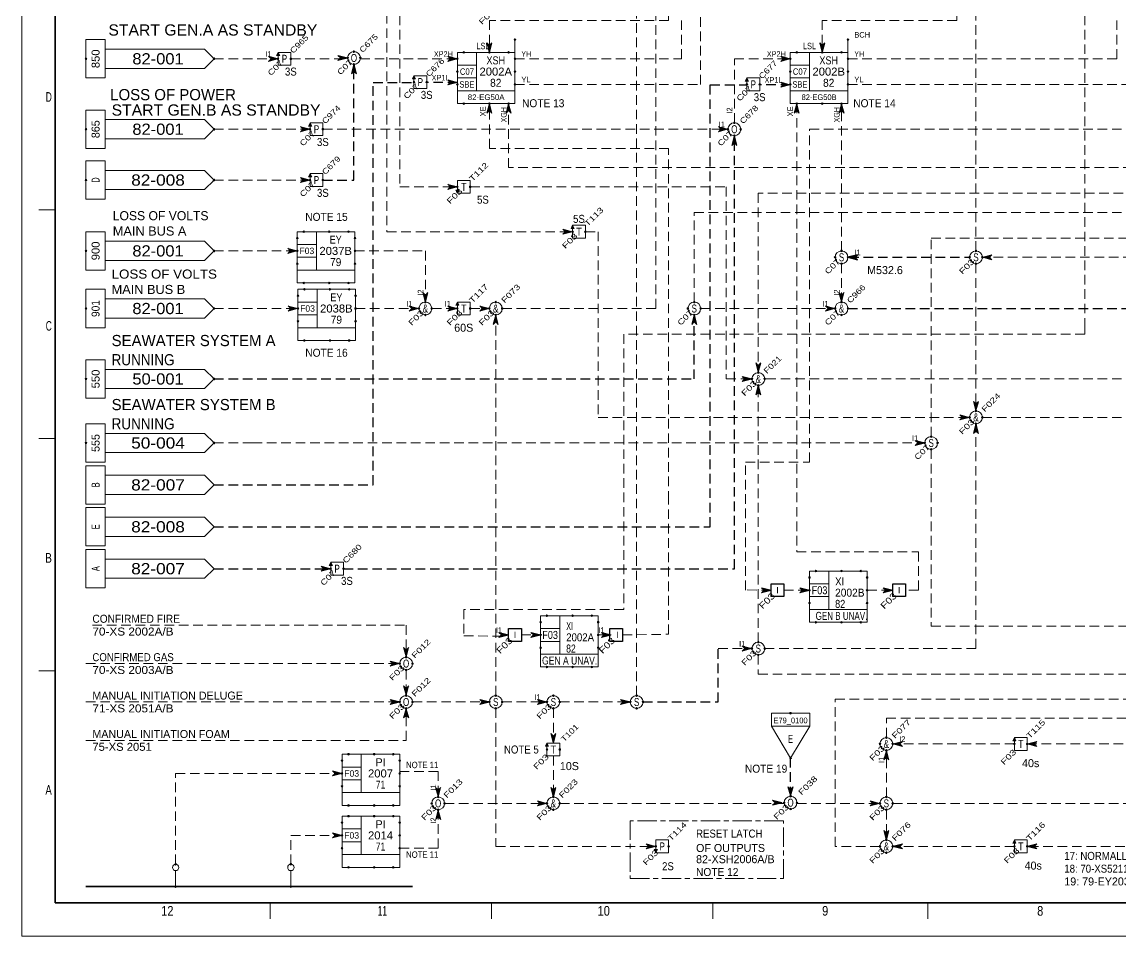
# Model space of a CAD drawing. Header units: millimetres. Extents: x 0 to 841, y 0 to 594.
# Drawn here: x 0 to 343, y 0 to 285.5 of the extents above; entities that cross this region are included whole.
import ezdxf
from ezdxf.enums import TextEntityAlignment as Align

# ---------------------------------------------------------------- set-up
doc = ezdxf.new("R2010")
doc.units = ezdxf.units.MM
doc.header["$PDMODE"] = 32
doc.header["$PDSIZE"] = 0.5
doc.linetypes.add('LONG_DASH_SHORT_DASH', pattern=[9.9, 6, -1.2, 1.5, -1.2])
doc.linetypes.add('MEDIUM_DASHED', pattern=[4.5, 3, -1.5])
for name, color, linetype, lineweight in [('1', 7, 'Continuous', 13), ('12', 7, 'Continuous', 25), ('14', 7, 'MEDIUM_DASHED', 25), ('34', 7, 'Continuous', 25), ('46', 7, 'MEDIUM_DASHED', 13), ('47', 7, 'Continuous', 13), ('48', 7, 'Continuous', 13), ('49', 7, 'Continuous', 13), ('50', 7, 'Continuous', 13), ('53', 7, 'Continuous', 13), ('9', 7, 'Continuous', 13)]:
    doc.layers.add(name, color=color, linetype=linetype, lineweight=lineweight)
doc.layers.add('35', color=7, linetype='Continuous')
doc.layers.add('45', color=7, linetype='Continuous')

msp = doc.modelspace()

# ---------------------------------------------------------------- linework, layer by layer
at = {"layer": '1'}
for p, q in [((10.333, 226.838), (5.321, 226.838)), ((10.333, 155.357), (5.321, 155.357)), ((10.333, 82.869), (5.321, 82.869)), ((77.491, 10.382), (77.491, 5.348)), ((146.654, 10.382), (146.654, 5.348)), ((215.817, 10.382), (215.817, 5.348)), ((282.976, 10.382), (282.976, 5.348))]:
    msp.add_line(p, q, dxfattribs=at)
at = {"layer": '1', "lineweight": 25}
msp.add_line((10.333, 10.382), (10.333, 156.364), dxfattribs=at)
at = {"layer": '1', "lineweight": 35}
msp.add_line((648.95, 10.382), (10.333, 10.382), dxfattribs=at)
msp.add_lwpolyline([(829.263, 112.014), (829.263, 582.228), (10.333, 582.228), (10.333, 10.382)], dxfattribs=at)
at = {"layer": '1', "lineweight": 25}
for points in [[(234, 110), (238, 110), (238, 106), (234, 106)], [(272, 110), (276, 110), (276, 106), (272, 106)], [(152.002, 96.047), (156.002, 96.047), (156.002, 92.047), (152.002, 92.047)], [(183.6, 96.047), (187.6, 96.047), (187.6, 92.047), (183.6, 92.047)]]:
    msp.add_lwpolyline(points, close=True, dxfattribs=at)
at = {"layer": '12', "linetype": 'MEDIUM_DASHED', "lineweight": 13}
for p, q in [((234, 108), (226.002, 108.139)), ((238, 108), (246, 108)), ((264, 108), (272, 108)), ((156, 94.047), (162, 94.047)), ((180, 94.047), (184, 94.047)), ((166, 71.102), (166, 62.459))]:
    msp.add_line(p, q, dxfattribs=at)
at = {"layer": '12', "lineweight": 35}
msp.add_line((20, 15.433), (122, 15.433), dxfattribs=at)
at = {"layer": '12', "lineweight": 13}
msp.add_lwpolyline([(0, 594), (841, 594), (841, 0), (0, 0)], close=True, dxfattribs=at)
at = {"layer": '12', "linetype": 'MEDIUM_DASHED', "lineweight": 13}
for points in [[(462, 500), (462, 364), (332, 364), (332, 192), (332, 190), (332, 188), (188, 188), (188, 101.984), (138, 101.984), (138, 93.795), (150.5, 93.647)], [(226, 108), (226, 148), (246, 148), (246, 252), (368, 252), (368, 336), (584, 336), (584, 500)], [(270, 410), (270, 336), (270, 310), (202, 310), (202, 286), (146, 286), (146, 276)], [(292, 410), (292, 286), (250, 286), (250, 276)], [(187.6, 94.047), (201.969, 94.268), (202, 136), (202, 136), (202, 246), (146, 246), (146, 260)], [(242, 260), (242, 120), (280, 120), (280, 108), (276, 108)], [(420, 256), (420, 174), (232, 174)]]:
    msp.add_lwpolyline(points, dxfattribs=at)
at = {"layer": '14'}
for p, q in [((136, 266.614), (126.441, 266.614)), ((240, 265.906), (230.441, 265.906)), ((222.52, 114.74), (222.52, 250)), ((258.4, 212), (296, 212)), ((258, 196), (404, 196)), ((60, 140.913), (109.685, 140.913)), ((60, 114.74), (96.457, 114.74)), ((100.457, 114.74), (222.52, 114.74)), ((240.079, 43.654), (240.079, 55.591))]:
    msp.add_line(p, q, dxfattribs=at)
for points in [[(94, 236.126), (103.701, 236.126), (103.701, 272.252)], [(60, 127.827), (215.008, 127.827), (215.008, 265.906), (226.441, 265.906)], [(109.685, 140.913), (109.685, 266.614), (122.441, 266.614)], [(60, 174), (80, 174), (80, 174), (170, 174), (170, 174), (210, 174), (210, 194)], [(194, 73.102), (217.48, 73.102), (217.48, 89.795)]]:
    msp.add_lwpolyline(points, dxfattribs=at)
at = {"layer": '34'}
for points in [[(250, 276), (250.8, 279), (250, 278.2), (249.2, 279)], [(250, 276.4), (250.6, 278.6), (250, 278), (249.4, 278.6)], [(250, 276.8), (250.4, 278.2), (250, 277.8), (249.6, 278.2)], [(250, 277.2), (250.2, 277.8), (250, 277.6), (249.8, 277.8)], [(258, 212), (261, 211.2), (260.2, 212), (261, 212.8)], [(258.4, 212), (260.6, 211.4), (260, 212), (260.6, 212.6)], [(258.8, 212), (260.2, 211.6), (259.8, 212), (260.2, 212.4)], [(259.2, 212), (259.8, 211.8), (259.6, 212), (259.8, 212.2)]]:
    msp.add_lwpolyline(points, close=True, dxfattribs=at)
at = {"layer": '46'}
for p, q in [((84, 274), (101.717, 274)), ((105.685, 274), (136, 274)), ((94, 252), (220.522, 252)), ((60, 236.126), (90, 236.126)), ((20, 85.102), (118, 85.102)), ((168, 41.433), (238.091, 41.433)), ((242.067, 41.433), (268, 41.433))]:
    msp.add_line(p, q, dxfattribs=at)
for points in [[(192, 75.102), (192, 322), (278, 322), (278, 402), (344, 402), (344, 535.984), (370, 535.984)], [(298, 214), (298, 410), (338, 410), (338, 522), (312, 522), (312, 502), (312.8, 505), (312, 504.2), (311.2, 505), (312, 502)], [(154, 274), (206, 274), (206, 296), (310, 296), (310, 376), (438, 376), (438, 500)], [(154, 266), (212, 266), (212, 290), (320, 290), (320, 370), (450, 370), (450, 500)], [(258, 274), (342, 274), (342, 358), (544, 358), (544, 500), (543.2, 497), (544, 497.8), (544.8, 497), (544, 500)], [(258, 266), (356, 266), (356, 352), (528, 352), (528, 500), (527.2, 497), (528, 497.8), (528.8, 497), (528, 500)], [(502, 412), (568, 412), (568, 378), (614, 378), (614, 128), (506, 128), (506, 60), (314, 60), (317, 59.2), (316.2, 60), (317, 60.8), (314, 60)], [(606, 410), (624, 410), (624, 206), (630, 206), (648, 206), (648, 160), (640, 160), (640, 112.99), (520, 112.99), (520, 28), (314, 28), (317, 27.2), (316.2, 28), (317, 28.8), (314, 28)], [(150, 196), (198, 196), (198, 316), (286, 316), (286, 394), (534, 394)], [(670, 380), (660, 380), (660, 232), (500, 232), (500, 212), (300, 212), (303, 211.2), (302.2, 212), (303, 212.8), (300, 212)], [(284, 156), (284, 218), (690, 218), (690, 326)], [(392, 320), (380, 320), (380, 232), (230, 232), (230, 176), (230.8, 179), (230, 178.2), (229.2, 179), (230, 176)], [(82, 318), (82, 310), (118, 310), (118, 234), (136, 234), (133, 234.8), (133.8, 234), (133, 233.2), (136, 234)], [(210, 198), (210, 226), (672, 226), (672, 312)], [(268, 28), (254, 28), (254, 74), (460, 74), (460, 238), (500, 238), (500, 308), (499.2, 305), (500, 305.8), (500.8, 305), (500, 308)], [(74, 294), (74, 288), (114, 288), (114, 220), (172, 220)], [(60, 274), (80, 274), (77, 274.8), (77.8, 274), (77, 273.2), (80, 274)], [(222.52, 254), (222.52, 274), (240, 274)], [(392, 240), (152, 240), (152, 260), (151.2, 257), (152, 257.8), (152.8, 257), (152, 260)], [(256, 214), (256, 260), (255.2, 257), (256, 257.8), (256.8, 257), (256, 260)], [(60, 252), (90, 252), (87, 252.8), (87.8, 252), (87, 251.2), (90, 252)], [(140, 234), (220, 234), (220, 174), (228, 174), (225, 174.8), (225.8, 174), (225, 173.2), (228, 174)], [(176, 220), (180, 220), (180, 162), (296, 162)], [(60, 214), (86, 214), (83, 214.8), (83.8, 214), (83, 213.2), (86, 214)], [(104, 214), (126, 214), (126, 198), (126.8, 201), (126, 200.2), (125.2, 201), (126, 198)], [(256, 210), (256, 198), (256.8, 201), (256, 200.2), (255.2, 201), (256, 198)], [(298, 210), (298, 164), (298.8, 167), (298, 166.2), (297.2, 167), (298, 164)], [(300, 162), (426, 162), (426, 200), (552, 200)], [(60, 196), (86.205, 196), (83.205, 196.8), (84.005, 196), (83.205, 195.2), (86.205, 196)], [(104.205, 196), (124, 196), (121, 196.8), (121.8, 196), (121, 195.2), (124, 196)], [(128, 196), (136, 196), (133, 196.8), (133.8, 196), (133, 195.2), (136, 196)], [(140, 196), (146, 196), (143, 196.8), (143.8, 196), (143, 195.2), (146, 196)], [(212, 196), (254, 196), (251, 196.8), (251.8, 196), (251, 195.2), (254, 196)], [(148, 75.102), (148, 194), (147.2, 191), (148, 191.8), (148.8, 191), (148, 194)], [(230, 91.795), (230, 172), (229.2, 169), (230, 169.8), (230.8, 169), (230, 172)], [(270, 62), (270, 68), (514, 68), (514, 120), (632, 120), (632, 162), (606, 162), (609, 161.2), (608.2, 162), (609, 162.8), (606, 162)], [(232, 89.795), (298, 89.795), (298, 160), (297.2, 157), (298, 157.8), (298.8, 157), (298, 160)], [(60, 154), (72, 154), (72, 154), (176, 154), (176, 154), (278, 154)], [(284, 152), (284, 96.803), (392, 96.803)], [(22, 97.102), (120, 97.102), (120, 87.102)], [(217.48, 89.795), (228, 89.795), (225, 90.595), (225.8, 89.795), (225, 88.995), (228, 89.795)], [(230, 87.795), (230, 81.795), (404, 81.795), (401, 82.595), (401.8, 81.795), (401, 80.995), (404, 81.795)], [(120, 83.102), (120, 75.102), (120.8, 78.102), (120, 77.302), (119.2, 78.102), (120, 75.102)], [(20, 73.102), (118, 73.102), (115, 73.902), (115.8, 73.102), (115, 72.302), (118, 73.102)], [(122, 73.102), (146, 73.102), (143, 73.902), (143.8, 73.102), (143, 72.302), (146, 73.102)], [(150, 73.102), (164, 73.102), (161, 73.902), (161.8, 73.102), (161, 72.302), (164, 73.102)], [(168, 73.102), (190, 73.102), (187, 73.902), (187.8, 73.102), (187, 72.302), (190, 73.102)], [(20, 61.102), (120, 61.102), (120, 71.102), (119.2, 68.102), (120, 68.902), (120.8, 68.102), (120, 71.102)], [(148, 71.102), (148, 28), (198, 28), (195, 28.8), (195.8, 28), (195, 27.2), (198, 28)], [(310, 60), (272, 60), (275, 59.2), (274.2, 60), (275, 60.8), (272, 60)], [(166, 56.259), (166, 43.433), (166.8, 46.433), (166, 45.633), (165.2, 46.433), (166, 43.433)], [(270, 43.433), (270, 58), (269.2, 55), (270, 55.8), (270.8, 55), (270, 58)], [(48, 22.433), (48, 50.787), (100, 50.787), (97, 51.587), (97.8, 50.787), (97, 49.987), (100, 50.787)], [(118, 51.433), (130, 51.433), (130, 43.433), (130.8, 46.433), (130, 45.633), (129.2, 46.433), (130, 43.433)], [(132, 41.433), (164, 41.433), (161, 42.233), (161.8, 41.433), (161, 40.633), (164, 41.433)], [(272, 41.433), (444, 41.433), (441, 42.233), (441.8, 41.433), (441, 40.633), (444, 41.433)], [(118, 27.433), (130, 27.433), (130, 39.433), (129.2, 36.433), (130, 37.233), (130.8, 36.433), (130, 39.433)], [(270, 39.433), (270, 30), (270.8, 33), (270, 32.2), (269.2, 33), (270, 30)], [(84, 22.433), (84, 31.433), (100, 31.433), (97, 32.233), (97.8, 31.433), (97, 30.633), (100, 31.433)], [(310, 28), (272, 28), (275, 27.2), (274.2, 28), (275, 28.8), (272, 28)]]:
    msp.add_lwpolyline(points, dxfattribs=at)
for points in [[(146, 276), (146.8, 279), (146, 278.2), (145.2, 279)], [(146, 276.4), (146.6, 278.6), (146, 278), (145.4, 278.6)], [(146, 276.8), (146.4, 278.2), (146, 277.8), (145.6, 278.2)], [(79.6, 274), (77.4, 274.6), (78, 274), (77.4, 273.4)], [(101.701, 274.252), (98.701, 275.052), (99.501, 274.252), (98.701, 273.452)], [(101.301, 274.252), (99.101, 274.852), (99.701, 274.252), (99.101, 273.652)], [(100.901, 274.252), (99.501, 274.652), (99.901, 274.252), (99.501, 273.852)], [(100.501, 274.252), (99.901, 274.452), (100.101, 274.252), (99.901, 274.052)], [(136, 274), (133, 274.8), (133.8, 274), (133, 273.2)], [(135.6, 274), (133.4, 274.6), (134, 274), (133.4, 273.4)], [(146, 277.2), (146.2, 277.8), (146, 277.6), (145.8, 277.8)], [(240, 274), (237, 274.8), (237.8, 274), (237, 273.2)], [(239.6, 274), (237.4, 274.6), (238, 274), (237.4, 273.4)], [(79.2, 274), (77.8, 274.4), (78.2, 274), (77.8, 273.6)], [(78.8, 274), (78.2, 274.2), (78.4, 274), (78.2, 273.8)], [(103.701, 272.252), (102.901, 269.252), (103.701, 270.052), (104.501, 269.252)], [(103.701, 271.852), (103.101, 269.652), (103.701, 270.252), (104.301, 269.652)], [(103.701, 271.452), (103.301, 270.052), (103.701, 270.452), (104.101, 270.052)], [(103.701, 271.052), (103.501, 270.452), (103.701, 270.652), (103.901, 270.452)], [(135.2, 274), (133.8, 274.4), (134.2, 274), (133.8, 273.6)], [(134.8, 274), (134.2, 274.2), (134.4, 274), (134.2, 273.8)], [(239.2, 274), (237.8, 274.4), (238.2, 274), (237.8, 273.6)], [(238.8, 274), (238.2, 274.2), (238.4, 274), (238.2, 273.8)], [(136, 266.614), (133, 267.414), (133.8, 266.614), (133, 265.814)], [(135.6, 266.614), (133.4, 267.214), (134, 266.614), (133.4, 266.014)], [(135.2, 266.614), (133.8, 267.014), (134.2, 266.614), (133.8, 266.214)], [(134.8, 266.614), (134.2, 266.814), (134.4, 266.614), (134.2, 266.414)], [(240, 265.906), (237, 266.706), (237.8, 265.906), (237, 265.106)], [(239.6, 265.906), (237.4, 266.506), (238, 265.906), (237.4, 265.306)], [(239.2, 265.906), (237.8, 266.306), (238.2, 265.906), (237.8, 265.506)], [(238.8, 265.906), (238.2, 266.106), (238.4, 265.906), (238.2, 265.706)], [(146, 260), (145.2, 257), (146, 257.8), (146.8, 257)], [(146, 259.6), (145.4, 257.4), (146, 258), (146.6, 257.4)], [(146, 259.2), (145.6, 257.8), (146, 258.2), (146.4, 257.8)], [(146, 258.8), (145.8, 258.2), (146, 258.4), (146.2, 258.2)], [(152, 259.6), (151.4, 257.4), (152, 258), (152.6, 257.4)], [(152, 259.2), (151.6, 257.8), (152, 258.2), (152.4, 257.8)], [(152, 258.8), (151.8, 258.2), (152, 258.4), (152.2, 258.2)], [(242, 260), (241.2, 257), (242, 257.8), (242.8, 257)], [(242, 259.6), (241.4, 257.4), (242, 258), (242.6, 257.4)], [(242, 259.2), (241.6, 257.8), (242, 258.2), (242.4, 257.8)], [(242, 258.8), (241.8, 258.2), (242, 258.4), (242.2, 258.2)], [(256, 259.6), (255.4, 257.4), (256, 258), (256.6, 257.4)], [(256, 259.2), (255.6, 257.8), (256, 258.2), (256.4, 257.8)], [(256, 258.8), (255.8, 258.2), (256, 258.4), (256.2, 258.2)], [(89.6, 252), (87.4, 252.6), (88, 252), (87.4, 251.4)], [(89.2, 252), (87.8, 252.4), (88.2, 252), (87.8, 251.6)], [(88.8, 252), (88.2, 252.2), (88.4, 252), (88.2, 251.8)], [(220.522, 252), (217.522, 252.8), (218.322, 252), (217.522, 251.2)], [(220.122, 252), (217.922, 252.6), (218.522, 252), (217.922, 251.4)], [(219.722, 252), (218.322, 252.4), (218.722, 252), (218.322, 251.6)], [(219.322, 252), (218.722, 252.2), (218.922, 252), (218.722, 251.8)], [(222.522, 249.937), (223.322, 246.937), (222.522, 247.737), (221.722, 246.937)], [(222.522, 249.537), (223.122, 247.337), (222.522, 247.937), (221.922, 247.337)], [(222.522, 249.137), (222.922, 247.737), (222.522, 248.137), (222.122, 247.737)], [(222.522, 248.737), (222.722, 248.137), (222.522, 248.337), (222.322, 248.137)], [(90, 236.126), (87, 236.926), (87.8, 236.126), (87, 235.326)], [(89.6, 236.126), (87.4, 236.726), (88, 236.126), (87.4, 235.526)], [(89.2, 236.126), (87.8, 236.526), (88.2, 236.126), (87.8, 235.726)], [(88.8, 236.126), (88.2, 236.326), (88.4, 236.126), (88.2, 235.926)], [(135.6, 234), (133.4, 234.6), (134, 234), (133.4, 233.4)], [(135.2, 234), (133.8, 234.4), (134.2, 234), (133.8, 233.6)], [(134.8, 234), (134.2, 234.2), (134.4, 234), (134.2, 233.8)], [(172, 220), (169, 220.8), (169.8, 220), (169, 219.2)], [(171.6, 220), (169.4, 220.6), (170, 220), (169.4, 219.4)], [(171.2, 220), (169.8, 220.4), (170.2, 220), (169.8, 219.6)], [(170.8, 220), (170.2, 220.2), (170.4, 220), (170.2, 219.8)], [(85.6, 214), (83.4, 214.6), (84, 214), (83.4, 213.4)], [(85.2, 214), (83.8, 214.4), (84.2, 214), (83.8, 213.6)], [(84.8, 214), (84.2, 214.2), (84.4, 214), (84.2, 213.8)], [(300.4, 212), (302.6, 211.4), (302, 212), (302.6, 212.6)], [(300.8, 212), (302.2, 211.6), (301.8, 212), (302.2, 212.4)], [(301.2, 212), (301.8, 211.8), (301.6, 212), (301.8, 212.2)], [(126, 198.4), (126.6, 200.6), (126, 200), (125.4, 200.6)], [(126, 198.8), (126.4, 200.2), (126, 199.8), (125.6, 200.2)], [(126, 199.2), (126.2, 199.8), (126, 199.6), (125.8, 199.8)], [(256, 198.4), (256.6, 200.6), (256, 200), (255.4, 200.6)], [(256, 198.8), (256.4, 200.2), (256, 199.8), (255.6, 200.2)], [(256, 199.2), (256.2, 199.8), (256, 199.6), (255.8, 199.8)], [(85.805, 196), (83.605, 196.6), (84.205, 196), (83.605, 195.4)], [(85.405, 196), (84.005, 196.4), (84.405, 196), (84.005, 195.6)], [(85.005, 196), (84.405, 196.2), (84.605, 196), (84.405, 195.8)], [(123.6, 196), (121.4, 196.6), (122, 196), (121.4, 195.4)], [(123.2, 196), (121.8, 196.4), (122.2, 196), (121.8, 195.6)], [(122.8, 196), (122.2, 196.2), (122.4, 196), (122.2, 195.8)], [(135.6, 196), (133.4, 196.6), (134, 196), (133.4, 195.4)], [(135.2, 196), (133.8, 196.4), (134.2, 196), (133.8, 195.6)], [(134.8, 196), (134.2, 196.2), (134.4, 196), (134.2, 195.8)], [(145.6, 196), (143.4, 196.6), (144, 196), (143.4, 195.4)], [(145.2, 196), (143.8, 196.4), (144.2, 196), (143.8, 195.6)], [(144.8, 196), (144.2, 196.2), (144.4, 196), (144.2, 195.8)], [(253.6, 196), (251.4, 196.6), (252, 196), (251.4, 195.4)], [(253.2, 196), (251.8, 196.4), (252.2, 196), (251.8, 195.6)], [(252.8, 196), (252.2, 196.2), (252.4, 196), (252.2, 195.8)], [(148, 193.6), (147.4, 191.4), (148, 192), (148.6, 191.4)], [(148, 193.2), (147.6, 191.8), (148, 192.2), (148.4, 191.8)], [(148, 192.8), (147.8, 192.2), (148, 192.4), (148.2, 192.2)], [(210, 194), (209.2, 191), (210, 191.8), (210.8, 191)], [(210, 193.6), (209.4, 191.4), (210, 192), (210.6, 191.4)], [(210, 193.2), (209.6, 191.8), (210, 192.2), (210.4, 191.8)], [(210, 192.8), (209.8, 192.2), (210, 192.4), (210.2, 192.2)], [(230, 176.4), (230.6, 178.6), (230, 178), (229.4, 178.6)], [(230, 176.8), (230.4, 178.2), (230, 177.8), (229.6, 178.2)], [(230, 177.2), (230.2, 177.8), (230, 177.6), (229.8, 177.8)], [(227.6, 174), (225.4, 174.6), (226, 174), (225.4, 173.4)], [(227.2, 174), (225.8, 174.4), (226.2, 174), (225.8, 173.6)], [(226.8, 174), (226.2, 174.2), (226.4, 174), (226.2, 173.8)], [(230, 171.6), (229.4, 169.4), (230, 170), (230.6, 169.4)], [(230, 171.2), (229.6, 169.8), (230, 170.2), (230.4, 169.8)], [(230, 170.8), (229.8, 170.2), (230, 170.4), (230.2, 170.2)], [(298, 164.4), (298.6, 166.6), (298, 166), (297.4, 166.6)], [(298, 164.8), (298.4, 166.2), (298, 165.8), (297.6, 166.2)], [(298, 165.2), (298.2, 165.8), (298, 165.6), (297.8, 165.8)], [(296, 162), (293, 162.8), (293.8, 162), (293, 161.2)], [(295.6, 162), (293.4, 162.6), (294, 162), (293.4, 161.4)], [(295.2, 162), (293.8, 162.4), (294.2, 162), (293.8, 161.6)], [(294.8, 162), (294.2, 162.2), (294.4, 162), (294.2, 161.8)], [(298, 159.6), (297.4, 157.4), (298, 158), (298.6, 157.4)], [(298, 159.2), (297.6, 157.8), (298, 158.2), (298.4, 157.8)], [(298, 158.8), (297.8, 158.2), (298, 158.4), (298.2, 158.2)], [(282, 154), (279, 154.8), (279.8, 154), (279, 153.2)], [(281.6, 154), (279.4, 154.6), (280, 154), (279.4, 153.4)], [(281.2, 154), (279.8, 154.4), (280.2, 154), (279.8, 153.6)], [(280.8, 154), (280.2, 154.2), (280.4, 154), (280.2, 153.8)], [(96.457, 114.724), (93.457, 115.524), (94.257, 114.724), (93.457, 113.924)], [(96.057, 114.724), (93.857, 115.324), (94.457, 114.724), (93.857, 114.124)], [(95.657, 114.724), (94.257, 115.124), (94.657, 114.724), (94.257, 114.324)], [(95.257, 114.724), (94.657, 114.924), (94.857, 114.724), (94.657, 114.524)], [(234, 108), (231, 108.8), (231.8, 108), (231, 107.2)], [(233.6, 108), (231.4, 108.6), (232, 108), (231.4, 107.4)], [(233.2, 108), (231.8, 108.4), (232.2, 108), (231.8, 107.6)], [(232.8, 108), (232.2, 108.2), (232.4, 108), (232.2, 107.8)], [(246, 108), (243, 108.8), (243.8, 108), (243, 107.2)], [(245.6, 108), (243.4, 108.6), (244, 108), (243.4, 107.4)], [(245.2, 108), (243.8, 108.4), (244.2, 108), (243.8, 107.6)], [(244.8, 108), (244.2, 108.2), (244.4, 108), (244.2, 107.8)], [(272, 108), (269, 108.8), (269.8, 108), (269, 107.2)], [(271.6, 108), (269.4, 108.6), (270, 108), (269.4, 107.4)], [(271.2, 108), (269.8, 108.4), (270.2, 108), (269.8, 107.6)], [(270.8, 108), (270.2, 108.2), (270.4, 108), (270.2, 107.8)], [(152, 94.047), (149, 94.847), (149.8, 94.047), (149, 93.247)], [(151.6, 94.047), (149.4, 94.647), (150, 94.047), (149.4, 93.447)], [(151.2, 94.047), (149.8, 94.447), (150.2, 94.047), (149.8, 93.647)], [(150.8, 94.047), (150.2, 94.247), (150.4, 94.047), (150.2, 93.847)], [(162, 94.047), (159, 94.847), (159.8, 94.047), (159, 93.247)], [(161.6, 94.047), (159.4, 94.647), (160, 94.047), (159.4, 93.447)], [(161.2, 94.047), (159.8, 94.447), (160.2, 94.047), (159.8, 93.647)], [(160.8, 94.047), (160.2, 94.247), (160.4, 94.047), (160.2, 93.847)], [(184, 94.047), (181, 94.847), (181.8, 94.047), (181, 93.247)], [(183.6, 94.047), (181.4, 94.647), (182, 94.047), (181.4, 93.447)], [(183.2, 94.047), (181.8, 94.447), (182.2, 94.047), (181.8, 93.647)], [(182.8, 94.047), (182.2, 94.247), (182.4, 94.047), (182.2, 93.847)], [(120, 87.102), (120.8, 90.102), (120, 89.302), (119.2, 90.102)], [(120, 87.502), (120.6, 89.702), (120, 89.102), (119.4, 89.702)], [(120, 87.902), (120.4, 89.302), (120, 88.902), (119.6, 89.302)], [(227.6, 89.795), (225.4, 90.395), (226, 89.795), (225.4, 89.195)], [(227.2, 89.795), (225.8, 90.195), (226.2, 89.795), (225.8, 89.395)], [(226.8, 89.795), (226.2, 89.995), (226.4, 89.795), (226.2, 89.595)], [(118, 85.102), (115, 85.902), (115.8, 85.102), (115, 84.302)], [(120, 88.302), (120.2, 88.902), (120, 88.702), (119.8, 88.902)], [(117.6, 85.102), (115.4, 85.702), (116, 85.102), (115.4, 84.502)], [(117.2, 85.102), (115.8, 85.502), (116.2, 85.102), (115.8, 84.702)], [(116.8, 85.102), (116.2, 85.302), (116.4, 85.102), (116.2, 84.902)], [(120, 75.502), (120.6, 77.702), (120, 77.102), (119.4, 77.702)], [(120, 75.902), (120.4, 77.302), (120, 76.902), (119.6, 77.302)], [(120, 76.302), (120.2, 76.902), (120, 76.702), (119.8, 76.902)], [(117.6, 73.102), (115.4, 73.702), (116, 73.102), (115.4, 72.502)], [(117.2, 73.102), (115.8, 73.502), (116.2, 73.102), (115.8, 72.702)], [(116.8, 73.102), (116.2, 73.302), (116.4, 73.102), (116.2, 72.902)], [(145.6, 73.102), (143.4, 73.702), (144, 73.102), (143.4, 72.502)], [(145.2, 73.102), (143.8, 73.502), (144.2, 73.102), (143.8, 72.702)], [(144.8, 73.102), (144.2, 73.302), (144.4, 73.102), (144.2, 72.902)], [(163.6, 73.102), (161.4, 73.702), (162, 73.102), (161.4, 72.502)], [(163.2, 73.102), (161.8, 73.502), (162.2, 73.102), (161.8, 72.702)], [(162.8, 73.102), (162.2, 73.302), (162.4, 73.102), (162.2, 72.902)], [(189.6, 73.102), (187.4, 73.702), (188, 73.102), (187.4, 72.502)], [(189.2, 73.102), (187.8, 73.502), (188.2, 73.102), (187.8, 72.702)], [(188.8, 73.102), (188.2, 73.302), (188.4, 73.102), (188.2, 72.902)], [(120, 70.702), (119.4, 68.502), (120, 69.102), (120.6, 68.502)], [(120, 70.302), (119.6, 68.902), (120, 69.302), (120.4, 68.902)], [(120, 69.902), (119.8, 69.302), (120, 69.502), (120.2, 69.302)], [(166, 60.259), (166.8, 63.259), (166, 62.459), (165.2, 63.259)], [(166, 60.659), (166.6, 62.859), (166, 62.259), (165.4, 62.859)], [(166, 61.059), (166.4, 62.459), (166, 62.059), (165.6, 62.459)], [(166, 61.459), (166.2, 62.059), (166, 61.859), (165.8, 62.059)], [(272.4, 60), (274.6, 59.4), (274, 60), (274.6, 60.6)], [(272.8, 60), (274.2, 59.6), (273.8, 60), (274.2, 60.4)], [(273.2, 60), (273.8, 59.8), (273.6, 60), (273.8, 60.2)], [(314.4, 60), (316.6, 59.4), (316, 60), (316.6, 60.6)], [(314.8, 60), (316.2, 59.6), (315.8, 60), (316.2, 60.4)], [(315.2, 60), (315.8, 59.8), (315.6, 60), (315.8, 60.2)], [(270, 57.6), (269.4, 55.4), (270, 56), (270.6, 55.4)], [(270, 57.2), (269.6, 55.8), (270, 56.2), (270.4, 55.8)], [(270, 56.8), (269.8, 56.2), (270, 56.4), (270.2, 56.2)], [(99.6, 50.787), (97.4, 51.387), (98, 50.787), (97.4, 50.187)], [(99.2, 50.787), (97.8, 51.187), (98.2, 50.787), (97.8, 50.387)], [(98.8, 50.787), (98.2, 50.987), (98.4, 50.787), (98.2, 50.587)], [(130, 43.833), (130.6, 46.033), (130, 45.433), (129.4, 46.033)], [(130, 44.233), (130.4, 45.633), (130, 45.233), (129.6, 45.633)], [(130, 44.633), (130.2, 45.233), (130, 45.033), (129.8, 45.233)], [(166, 43.833), (166.6, 46.033), (166, 45.433), (165.4, 46.033)], [(166, 44.233), (166.4, 45.633), (166, 45.233), (165.6, 45.633)], [(166, 44.633), (166.2, 45.233), (166, 45.033), (165.8, 45.233)], [(240.079, 43.654), (240.879, 46.654), (240.079, 45.854), (239.279, 46.654)], [(240.079, 44.054), (240.679, 46.254), (240.079, 45.654), (239.479, 46.254)], [(240.079, 44.454), (240.479, 45.854), (240.079, 45.454), (239.679, 45.854)], [(240.079, 44.854), (240.279, 45.454), (240.079, 45.254), (239.879, 45.454)], [(163.6, 41.433), (161.4, 42.033), (162, 41.433), (161.4, 40.833)], [(163.2, 41.433), (161.8, 41.833), (162.2, 41.433), (161.8, 41.033)], [(162.8, 41.433), (162.2, 41.633), (162.4, 41.433), (162.2, 41.233)], [(237.449, 41.654), (234.449, 40.854), (235.249, 41.654), (234.449, 42.454)], [(237.049, 41.654), (234.849, 41.054), (235.449, 41.654), (234.849, 42.254)], [(236.649, 41.654), (235.249, 41.254), (235.649, 41.654), (235.249, 42.054)], [(236.249, 41.654), (235.649, 41.454), (235.849, 41.654), (235.649, 41.854)], [(268, 41.433), (265, 42.233), (265.8, 41.433), (265, 40.633)], [(267.6, 41.433), (265.4, 42.033), (266, 41.433), (265.4, 40.833)], [(267.2, 41.433), (265.8, 41.833), (266.2, 41.433), (265.8, 41.033)], [(266.8, 41.433), (266.2, 41.633), (266.4, 41.433), (266.2, 41.233)], [(130, 39.033), (129.4, 36.833), (130, 37.433), (130.6, 36.833)], [(130, 38.633), (129.6, 37.233), (130, 37.633), (130.4, 37.233)], [(130, 38.233), (129.8, 37.633), (130, 37.833), (130.2, 37.633)], [(99.6, 31.433), (97.4, 32.033), (98, 31.433), (97.4, 30.833)], [(99.2, 31.433), (97.8, 31.833), (98.2, 31.433), (97.8, 31.033)], [(98.8, 31.433), (98.2, 31.633), (98.4, 31.433), (98.2, 31.233)], [(270, 30.4), (270.6, 32.6), (270, 32), (269.4, 32.6)], [(270, 30.8), (270.4, 32.2), (270, 31.8), (269.6, 32.2)], [(270, 31.2), (270.2, 31.8), (270, 31.6), (269.8, 31.8)], [(197.6, 28), (195.4, 28.6), (196, 28), (195.4, 27.4)], [(197.2, 28), (195.8, 28.4), (196.2, 28), (195.8, 27.6)], [(196.8, 28), (196.2, 28.2), (196.4, 28), (196.2, 27.8)], [(272.4, 28), (274.6, 27.4), (274, 28), (274.6, 28.6)], [(272.8, 28), (274.2, 27.6), (273.8, 28), (274.2, 28.4)], [(273.2, 28), (273.8, 27.8), (273.6, 28), (273.8, 28.2)], [(314.4, 28), (316.6, 27.4), (316, 28), (316.6, 28.6)], [(314.8, 28), (316.2, 27.6), (315.8, 28), (316.2, 28.4)], [(315.2, 28), (315.8, 27.8), (315.6, 28), (315.8, 28.2)]]:
    msp.add_lwpolyline(points, close=True, dxfattribs=at)
at = {"layer": '46', "linetype": 'LONG_DASH_SHORT_DASH'}
msp.add_lwpolyline([(190, 36), (190, 18), (237.874, 18), (237.874, 36)], close=True, dxfattribs=at)
at = {"layer": '47'}
for p, q in [((48, 15.433), (48, 20.433)), ((84, 15.433), (84, 20.433))]:
    msp.add_line(p, q, dxfattribs=at)
for centre in [(48, 21.433), (84, 21.433)]:
    msp.add_circle(centre, 1, dxfattribs=at)
for p in [(48, 22.433), (84, 22.433), (48, 15.433), (84, 15.433)]:
    msp.add_point(p, dxfattribs=at)
at = {"layer": '48'}
for p, q in [((154, 280), (154, 276)), ((258, 280), (258, 274)), ((142, 276), (142, 264)), ((246, 276), (246, 264)), ((136, 272), (142, 272)), ((240, 272), (246, 272)), ((136, 268), (142, 268)), ((240, 268), (246, 268)), ((92, 220), (92, 208)), ((86, 216), (92, 216)), ((86, 212), (92, 212)), ((92.205, 202), (92.205, 190)), ((86.205, 198), (92.205, 198)), ((86.205, 194), (92.205, 194)), ((252, 114), (252, 102)), ((246, 110), (252, 110)), ((246, 106), (252, 106)), ((168, 100.047), (168, 88.047)), ((162, 96.047), (168, 96.047)), ((162, 92.047), (168, 92.047)), ((106, 56.787), (106, 44.787)), ((100, 52.787), (106, 52.787)), ((100, 48.787), (106, 48.787)), ((106, 37.433), (106, 25.433)), ((100, 33.433), (106, 33.433)), ((100, 29.433), (106, 29.433))]:
    msp.add_line(p, q, dxfattribs=at)
for points in [[(80, 276), (79.5, 275), (80.5, 275)], [(80, 272), (84, 272), (84, 276), (80, 276)], [(136, 276), (154, 276), (154, 264), (136, 264)], [(240, 276), (258, 276), (258, 264), (240, 264)], [(122.441, 268.724), (121.941, 267.724), (122.941, 267.724)], [(122.441, 264.724), (126.441, 264.724), (126.441, 268.724), (122.441, 268.724)], [(226.441, 268.016), (225.941, 267.016), (226.941, 267.016)], [(226.441, 264.016), (230.441, 264.016), (230.441, 268.016), (226.441, 268.016)], [(90, 254), (89.5, 253), (90.5, 253)], [(90, 250), (94, 250), (94, 254), (90, 254)], [(90, 238.126), (89.5, 237.126), (90.5, 237.126)], [(90, 234.126), (94, 234.126), (94, 238.126), (90, 238.126)], [(136, 232), (140, 232), (140, 236), (136, 236)], [(136, 232), (135.5, 233), (136.5, 233)], [(86, 220), (104, 220), (104, 208), (86, 208)], [(172, 222), (171.5, 221), (172.5, 221)], [(172, 222), (176, 222), (176, 218), (172, 218)], [(86.205, 202), (104.205, 202), (104.205, 190), (86.205, 190)], [(136, 198), (135.5, 197), (136.5, 197)], [(136, 194), (140, 194), (140, 198), (136, 198)], [(96.457, 116.724), (95.957, 115.724), (96.957, 115.724)], [(96.457, 116.724), (100.457, 116.724), (100.457, 112.724), (96.457, 112.724)], [(246, 114), (264, 114), (264, 102), (246, 102)], [(162, 100.047), (180, 100.047), (180, 88.047), (162, 88.047)], [(310, 62), (309.5, 61), (310.5, 61)], [(310, 58), (314, 58), (314, 62), (310, 62)], [(164, 60.259), (163.5, 59.259), (164.5, 59.259)], [(164, 56.259), (168, 56.259), (168, 60.259), (164, 60.259)], [(100, 56.787), (118, 56.787), (118, 44.787), (100, 44.787)], [(100, 37.433), (118, 37.433), (118, 25.433), (100, 25.433)], [(198, 26), (202, 26), (202, 30), (198, 30)], [(310, 30), (309.5, 29), (310.5, 29)], [(310, 26), (314, 26), (314, 30), (310, 30)], [(198, 26), (197.5, 27), (198.5, 27)]]:
    msp.add_lwpolyline(points, close=True, dxfattribs=at)
for points in [[(79.638, 275.102), (80.031, 275.732), (80.346, 275.102), (79.795, 275.102), (80.031, 275.496), (80.189, 275.181), (79.953, 275.181)], [(122.079, 267.827), (122.472, 268.457), (122.787, 267.827), (122.236, 267.827), (122.472, 268.22), (122.63, 267.906), (122.394, 267.906)], [(226.079, 267.118), (226.472, 267.748), (226.787, 267.118), (226.236, 267.118), (226.472, 267.512), (226.63, 267.197), (226.394, 267.197)], [(136, 264), (136, 260), (154, 260), (154, 264)], [(240, 264), (240, 260), (258, 260), (258, 264)], [(89.638, 253.102), (90.031, 253.732), (90.346, 253.102), (89.795, 253.102), (90.031, 253.496), (90.189, 253.181), (89.953, 253.181)], [(89.638, 237.228), (90.031, 237.858), (90.346, 237.228), (89.795, 237.228), (90.031, 237.622), (90.189, 237.307), (89.953, 237.307)], [(135.638, 232.898), (135.953, 232.268), (136.346, 232.898), (135.795, 232.819), (135.953, 232.504), (136.11, 232.74), (135.953, 232.74)], [(171.638, 221.102), (171.953, 221.732), (172.346, 221.102), (171.795, 221.181), (171.953, 221.496), (172.11, 221.26), (171.953, 221.26)], [(86, 208), (86, 204), (104, 204), (104, 208)], [(135.638, 197.102), (136.031, 197.732), (136.346, 197.102), (135.795, 197.102), (136.031, 197.496), (136.189, 197.181), (135.953, 197.181)], [(86.205, 190), (86.205, 186), (104.205, 186), (104.205, 190)], [(96.094, 115.827), (96.409, 116.457), (96.803, 115.827), (96.252, 115.906), (96.409, 116.22), (96.567, 115.984), (96.409, 115.984)], [(246, 102), (246, 98), (264, 98), (264, 102)], [(162, 88.047), (162, 84.047), (180, 84.047), (180, 88.047)], [(163.638, 59.361), (164.031, 59.991), (164.346, 59.361), (163.795, 59.361), (164.031, 59.755), (164.189, 59.44), (163.953, 59.44)], [(309.638, 61.102), (310.031, 61.732), (310.346, 61.102), (309.795, 61.102), (310.031, 61.496), (310.189, 61.181), (309.953, 61.181)], [(100, 44.787), (100, 40.787), (118, 40.787), (118, 44.787)], [(309.638, 29.102), (310.031, 29.732), (310.346, 29.102), (309.795, 29.102), (310.031, 29.496), (310.189, 29.181), (309.953, 29.181)], [(100, 25.433), (100, 21.433), (118, 21.433), (118, 25.433)], [(197.638, 26.898), (197.953, 26.268), (198.346, 26.898), (197.795, 26.819), (197.953, 26.504), (198.11, 26.74), (197.953, 26.74)]]:
    msp.add_lwpolyline(points, dxfattribs=at)
for centre in [(103.701, 274.252), (222.522, 252), (256, 212), (298, 212), (126, 196), (148, 196), (210, 196), (256, 196), (230, 174), (298, 162), (284, 154), (230, 89.795), (120, 85.102), (120, 73.102), (148, 73.102), (166, 73.102), (192, 73.102), (270, 60), (130, 41.433), (166, 41.433), (240.079, 41.654), (270, 41.433), (270, 28)]:
    msp.add_circle(centre, 2, dxfattribs=at)
for p in [(154, 280), (258, 280), (101.701, 274.252), (103.701, 276.252), (105.701, 274.252), (138, 276), (146, 276), (152, 276), (242, 276), (250, 276), (256, 276), (80, 274), (84, 274), (103.701, 272.252), (136, 274), (154, 274), (240, 274), (258, 274), (136, 270), (154, 270), (240, 270), (258, 270), (122.441, 266.724), (126.441, 266.724), (136, 266), (154, 266), (226.441, 266.016), (230.441, 266.016), (240, 266), (258, 266), (138, 260), (146, 260), (152, 260), (242, 260), (250, 260), (256, 260), (222.522, 254), (90, 252), (94, 252), (220.522, 252), (224.522, 252), (222.522, 250), (90, 236.126), (94, 236.126), (136, 234), (140, 234), (88, 220), (96, 220), (102, 220), (172, 220), (176, 220), (86, 218), (104, 218), (86, 214), (104, 214), (256, 214), (298, 214), (86, 210), (104, 210), (254, 212), (256, 210), (258, 212), (296, 212), (298, 210), (300, 212), (88, 204), (96, 204), (102, 204), (86.205, 200), (88.205, 202), (96.205, 202), (102.205, 202), (104.205, 200), (86.205, 196), (104.205, 196), (124, 196), (126, 198), (128, 196), (136, 196), (140, 196), (146, 196), (148, 198), (150, 196), (208, 196), (210, 198), (212, 196), (254, 196), (256, 198), (258, 196), (86.205, 192), (104.205, 192), (126, 194), (148, 194), (210, 194), (256, 194), (88.205, 186), (96.205, 186), (102.205, 186), (230, 176), (228, 174), (230, 172), (232, 174), (296, 162), (298, 164), (300, 162), (298, 160), (284, 156), (282, 154), (284, 152), (286, 154), (96.457, 114.724), (100.457, 114.724), (248, 114), (256, 114), (262, 114), (246, 112), (264, 112), (246, 108), (264, 108), (246, 104), (264, 104), (164, 100.047), (172, 100.047), (178, 100.047), (162, 98.047), (180, 98.047), (248, 98), (256, 98), (262, 98), (162, 94.047), (180, 94.047), (162, 90.047), (180, 90.047), (228, 89.795), (230, 91.795), (232, 89.795), (120, 87.102), (230, 87.795), (118, 85.102), (120, 83.102), (122, 85.102), (164, 84.047), (172, 84.047), (178, 84.047), (118, 73.102), (120, 75.102), (122, 73.102), (146, 73.102), (148, 75.102), (150, 73.102), (164, 73.102), (166, 75.102), (168, 73.102), (190, 73.102), (192, 75.102), (194, 73.102), (120, 71.102), (148, 71.102), (166, 71.102), (192, 71.102), (270, 62), (164, 58.259), (168, 58.259), (268, 60), (272, 60), (310, 60), (314, 60), (100, 54.787), (102, 56.787), (110, 56.787), (116, 56.787), (118, 54.787), (270, 58), (100, 50.787), (118, 50.787), (100, 46.787), (118, 46.787), (128, 41.433), (130, 43.433), (132, 41.433), (164, 41.433), (166, 43.433), (168, 41.433), (238.079, 41.654), (240.079, 43.654), (242.079, 41.654), (268, 41.433), (270, 43.433), (272, 41.433), (102, 40.787), (110, 40.787), (116, 40.787), (130, 39.433), (166, 39.433), (240.079, 39.654), (270, 39.433), (100, 35.433), (102, 37.433), (110, 37.433), (116, 37.433), (118, 35.433), (100, 31.433), (118, 31.433), (100, 27.433), (118, 27.433), (198, 28), (202, 28), (268, 28), (270, 30), (272, 28), (310, 28), (314, 28), (270, 26), (102, 21.433), (110, 21.433), (116, 21.433)]:
    msp.add_point(p, dxfattribs=at)
at = {"layer": '49'}
for p, q in [((26, 280), (20, 280)), ((26, 268), (26, 280)), ((57, 277), (26, 277)), ((57, 271), (26, 271)), ((26, 258), (20, 258)), ((26, 246), (26, 258)), ((57, 255), (26, 255)), ((57, 249), (26, 249)), ((26, 242.126), (20, 242.126)), ((26, 242.126), (20, 242.126)), ((26, 230.126), (26, 242.126)), ((26, 230.126), (26, 242.126)), ((57, 239.126), (26, 239.126)), ((57, 239.126), (26, 239.126)), ((57, 233.126), (26, 233.126)), ((57, 233.126), (26, 233.126)), ((26, 220), (20, 220)), ((26, 208), (26, 220)), ((57, 217), (26, 217)), ((57, 211), (26, 211)), ((26, 202), (20, 202)), ((26, 190), (26, 202)), ((57, 199), (26, 199)), ((57, 193), (26, 193)), ((26, 180), (20, 180)), ((26, 168), (26, 180)), ((57, 177), (26, 177)), ((57, 171), (26, 171)), ((26, 160), (20, 160)), ((26, 148), (26, 160)), ((57, 157), (26, 157)), ((57, 151), (26, 151)), ((26, 134.913), (26, 146.913)), ((57, 143.913), (26, 143.913)), ((57, 137.913), (26, 137.913)), ((20, 134.913), (26, 134.913)), ((26, 121.827), (26, 133.827)), ((57, 130.827), (26, 130.827)), ((57, 124.827), (26, 124.827)), ((20, 121.827), (26, 121.827)), ((26, 108.74), (26, 120.74)), ((57, 117.74), (26, 117.74)), ((57, 111.74), (26, 111.74)), ((20, 108.74), (26, 108.74))]:
    msp.add_line(p, q, dxfattribs=at)
for points in [[(20, 280), (20, 268), (26, 268)], [(57, 277), (60, 274), (57, 271)], [(20, 258), (20, 246), (26, 246)], [(57, 255), (60, 252), (57, 249)], [(20, 242.126), (20, 230.126), (26, 230.126)], [(20, 242.126), (20, 230.126), (26, 230.126)], [(57, 239.126), (60, 236.126), (57, 233.126)], [(57, 239.126), (60, 236.126), (57, 233.126)], [(20, 220), (20, 208), (26, 208)], [(57, 217), (60, 214), (57, 211)], [(20, 202), (20, 190), (26, 190)], [(57, 199), (60, 196), (57, 193)], [(20, 180), (20, 168), (26, 168)], [(57, 177), (60, 174), (57, 171)], [(20, 160), (20, 148), (26, 148)], [(57, 157), (60, 154), (57, 151)], [(26, 146.913), (20, 146.913), (20, 134.913)], [(57, 143.913), (60, 140.913), (57, 137.913)], [(26, 133.827), (20, 133.827), (20, 121.827)], [(57, 130.827), (60, 127.827), (57, 124.827)], [(26, 120.74), (20, 120.74), (20, 108.74)], [(57, 117.74), (60, 114.74), (57, 111.74)]]:
    msp.add_lwpolyline(points, dxfattribs=at)
for p in [(20, 274), (60, 274), (20, 252), (60, 252), (20, 236.126), (60, 236.126), (20, 214), (60, 214), (20, 196), (60, 196), (20, 174), (60, 174), (20, 154), (60, 154)]:
    msp.add_point(p, dxfattribs=at)
at = {"layer": '53'}
msp.add_lwpolyline([(234.079, 69.591), (246.079, 69.591), (246.079, 65.591), (234.079, 65.591)], close=True, dxfattribs=at)
msp.add_lwpolyline([(246.079, 65.591), (240.079, 55.591), (234.079, 65.591)], dxfattribs=at)
for p in [(240.079, 69.591), (240.079, 55.591)]:
    msp.add_point(p, dxfattribs=at)
at = {"layer": '9'}
msp.add_lwpolyline([(0, 0), (841, 0), (841, 594), (0, 594)], close=True, dxfattribs=at)

# ---------------------------------------------------------------- texts
at = {"layer": '1'}
for s, width, p in [('D', 0.65, (9.329, 260.565)), ('C', 0.65, (9.329, 189.083)), ('B', 0.75, (9.329, 116.596)), ('A', 0.75, (9.329, 44.109))]:
    msp.add_text(s, height=3.02, dxfattribs=dict(at, width=width)).set_placement(p, align=Align.RIGHT)
for s, width, p in [('12', 0.85, (45.415, 6.354)), ('11', 0.65, (112.578, 6.354)), ('10', 0.85, (181.736, 6.354)), ('9', 0.85, (250.906, 6.354)), ('8', 0.85, (318.064, 6.354))]:
    msp.add_text(s, height=3.02, dxfattribs=dict(at, width=width)).set_placement(p, align=Align.CENTER)
at = {"layer": '12'}
for s, height, width, p in [('LSL', 2, 0.75, (144, 277)), ('LSL', 2, 0.75, (246, 277)), ('I', 2, 0.95, (236, 107)), ('F03', 2.5, 0.85, (249.133, 106.75)), ('I', 2, 0.95, (274, 107)), ('GEN B UNAV.', 2.5, 0.75, (255.993, 98.75)), ('I', 2, 0.95, (154, 93.047)), ('F03', 2.5, 0.85, (164.976, 92.797)), ('I', 2, 0.95, (186, 93.047)), ('GEN A UNAV.', 2.5, 0.8, (171.075, 84.797)), ('NOTE 5', 2.5, 0.9, (156, 57.009))]:
    msp.add_text(s, height=height, dxfattribs=dict(at, width=width)).set_placement(p, align=Align.CENTER)
for s, height, width, p in [('XI', 2.5, 0.9, (254, 109.5)), ('2002B', 2.5, 0.95, (254, 105.999)), ('82', 2.5, 0.85, (254, 102.499)), ('CONFIRMED FIRE', 2.5, 0.95, (22, 97.852)), ('70-XS 2002A/B', 2.5, 1.1, (22, 93.852)), ('XI', 2.5, 0.6, (170, 95.547)), ('2002A', 2.5, 0.9, (170, 92.046)), ('82', 2.5, 0.8, (170, 88.546)), ('CONFIRMED GAS', 2.5, 0.9, (22, 85.852)), ('70-XS 2003A/B', 2.5, 1.1, (22, 81.852)), ('71-XS 2051A/B', 2.5, 1.1, (22, 69.852)), ('75-XS 2051', 2.5, 1.05, (22, 57.852)), ('NOTE 11', 2, 0.9, (120, 52.433)), ('NOTE 11', 2, 0.9, (120, 24.433))]:
    msp.add_text(s, height=height, dxfattribs=dict(at, width=width)).set_placement(p)
at = {"layer": '12', "width": 1.25}
for p in [(233.414, 104), (271.414, 104), (151.414, 90.047), (183.414, 90.047)]:
    msp.add_text('F03', height=2, rotation=45, dxfattribs=at).set_placement(p, align=Align.CENTER)
at = {"layer": '12'}
for s, p in [('MANUAL INITIATION DELUGE', (22, 73.852)), ('MANUAL INITIATION FOAM', (22, 61.852))]:
    msp.add_text(s, height=2.5, dxfattribs=at).set_placement(p)
at = {"layer": '35', "width": 0.9}
for s, p in [('17: NORMALLY ENERGIZED, PEND =1', (325.591, 23.78)), ('18: 70-XS52112A/B BLOCK ISOLATION OF GENERATOR BATTERIES WHEN IN FIREMODE', (325.591, 19.79))]:
    msp.add_text(s, height=2.5, dxfattribs=at).set_placement(p)
at = {"layer": '35'}
msp.add_text('19: 79-EY2032A/B', height=2.5, dxfattribs=at).set_placement((325.591, 15.799))
at = {"layer": '45'}
for s, width, p in [('BCH', 0.8, (260, 280.625)), ('XP2H', 0.85, (128.661, 274.626)), ('YH', 0.75, (156, 274.625)), ('XP2H', 0.85, (232.661, 274.626)), ('YH', 0.75, (260, 274.625)), ('XP1L', 0.95, (127.953, 267.224)), ('YL', 0.8, (156, 266.625)), ('XP1L', 0.95, (231.953, 266.516)), ('YL', 0.8, (260, 266.625))]:
    msp.add_text(s, height=1.75, dxfattribs=dict(at, width=width)).set_placement(p)
for s, p in [('I1', (76.016, 274.626)), ('I1', (217.64, 252.626)), ('I1', (260, 212.625)), ('I1', (120.016, 196.626)), ('I1', (132.016, 196.626)), ('I1', (250.016, 196.626)), ('I1', (278.016, 154.626)), ('I1', (148.017, 94.673)), ('I1', (180.017, 94.673)), ('I1', (224.016, 90.421)), ('I1', (160.016, 73.728)), ('I2', (274, 60.625))]:
    msp.add_text(s, height=1.75, dxfattribs=at).set_placement(p)
for s, width, p in [('XE', 0.8, (144.875, 256)), ('XGH', 0.75, (151.374, 254.15)), ('XE', 0.8, (240.875, 256)), ('XGH', 0.75, (255.374, 254.15))]:
    msp.add_text(s, height=1.75, rotation=90, dxfattribs=dict(at, width=width)).set_placement(p)
for s, p in [('I2', (221.897, 256.866)), ('I2', (125.375, 200)), ('I2', (255.375, 200)), ('I1', (269.374, 54.016)), ('I1', (129.375, 45.433)), ('I2', (129.374, 35.071))]:
    msp.add_text(s, height=1.75, rotation=90, dxfattribs=at).set_placement(p)
at = {"layer": '46'}
for s, width, p in [('NOTE 13', 0.95, (156.205, 258.876)), ('NOTE 14', 0.95, (259.669, 258.876)), ('NOTE 15', 0.95, (88.504, 223.38)), ('NOTE 16', 0.95, (88.504, 180.939)), ('NOTE 19', 0.95, (225.827, 51.017)), ('RESET LATCH', 0.9, (210.567, 30.75)), ('NOTE 12', 0.95, (210.567, 18.75))]:
    msp.add_text(s, height=2.5, dxfattribs=dict(at, width=width)).set_placement(p)
for s, p in [('M532.6', (264, 206.75)), ('40s', (312.39, 52.75)), ('OF OUTPUTS ', (210.567, 26.25)), ('82-XSH2006A/B', (210.567, 22.75)), ('40s', (313.187, 20.75))]:
    msp.add_text(s, height=2.5, dxfattribs=at).set_placement(p)
at = {"layer": '49'}
for s, height, width, p in [('START GEN.A AS STANDBY', 3.5, 1.05, (27, 281.25)), ('START GEN.B AS STANDBY', 3.5, 1.05, (28, 256.25)), ('MAIN BUS A', 2.835, 1.05, (28.362, 218.783)), ('LOSS OF VOLTS ', 2.835, 1.1, (28, 205.342)), ('MAIN BUS B', 2.835, 1.05, (28, 200.547)), ('RUNNING', 3.5, 0.9, (28, 178.25)), ('RUNNING', 3.5, 0.9, (28, 158.25))]:
    msp.add_text(s, height=height, dxfattribs=dict(at, width=width)).set_placement(p)
for s, width, p in [('850', 1.05, (24.25, 274)), ('D', 0.6, (24.25, 236.125)), ('900', 1.05, (24.25, 213.999)), ('901', 0.95, (24.25, 196)), ('550', 1.05, (24.25, 173.999)), ('B', 0.65, (24.25, 140.912)), ('E', 0.65, (24.25, 127.826)), ('A', 0.65, (24.25, 114.74))]:
    msp.add_text(s, height=2.5, rotation=90, dxfattribs=dict(at, width=width)).set_placement(p, align=Align.CENTER)
for s, width, p in [('82-001', 1.1, (42.5, 272.25)), ('82-001', 1.1, (42.5, 250.25)), ('82-008', 1.15, (42.5, 234.376)), ('82-001', 1.1, (42.5, 212.25)), ('82-001', 1.1, (42.5, 194.25)), ('50-001', 1.1, (42.5, 172.25)), ('50-004', 1.15, (42.5, 152.25)), ('82-007', 1.15, (42.5, 139.164)), ('82-008', 1.15, (42.5, 126.077)), ('82-007', 1.15, (42.5, 112.991))]:
    msp.add_text(s, height=3.5, dxfattribs=dict(at, width=width)).set_placement(p, align=Align.CENTER)
for s, height, p in [('LOSS OF POWER', 3.5, (27.559, 261.054)), ('LOSS OF VOLTS', 2.835, (28.362, 223.578)), ('SEAWATER SYSTEM A', 3.5, (28, 184.25)), ('SEAWATER SYSTEM B', 3.5, (28, 164.25))]:
    msp.add_text(s, height=height, dxfattribs=at).set_placement(p)
for s, p in [('865', (24.25, 252)), ('555', (24.25, 154))]:
    msp.add_text(s, height=2.5, rotation=90, dxfattribs=at).set_placement(p, align=Align.CENTER)
at = {"layer": '50'}
for s, width, p in [('F03', 1.4, (147.734, 288.497)), ('C07', 1.3, (81.734, 272.497)), ('C07', 1.3, (103.435, 272.749)), ('C07', 1.3, (124.175, 265.222)), ('C07', 1.3, (228.175, 264.513)), ('C07', 1.3, (91.734, 250.497)), ('C07', 1.3, (222.257, 250.497)), ('C07', 1.3, (91.734, 234.623)), ('F03', 1.4, (137.734, 232.497)), ('F03', 1.4, (173.734, 218.497)), ('C07', 1.3, (255.734, 210.497)), ('F03', 1.4, (297.734, 210.497)), ('C07', 1.3, (209.734, 194.497)), ('C07', 1.3, (255.734, 194.497)), ('F03', 1.4, (125.734, 194.497)), ('F03', 1.4, (137.734, 194.497)), ('F03', 1.4, (147.734, 194.497)), ('F03', 1.4, (229.734, 172.497)), ('F03', 1.4, (297.734, 160.497)), ('C07', 1.3, (283.734, 152.497)), ('C07', 1.3, (98.191, 113.222)), ('F03', 1.4, (229.734, 88.293)), ('F03', 1.4, (119.734, 83.6)), ('F03', 1.4, (119.734, 71.6)), ('F03', 1.4, (165.734, 71.6)), ('F03', 1.4, (269.734, 58.497)), ('F03', 1.4, (164.76, 55.799)), ('F03', 1.4, (310.738, 57.301)), ('F03', 1.4, (129.734, 39.931)), ('F03', 1.4, (165.734, 39.931)), ('F03', 1.4, (239.813, 40.151)), ('F03', 1.4, (269.734, 39.931)), ('F03', 1.4, (198.938, 25.899)), ('F03', 1.4, (269.734, 26.497)), ('F03', 1.4, (311.734, 26.497))]:
    msp.add_text(s, height=1.75, rotation=45, dxfattribs=dict(at, width=width)).set_placement(p, align=Align.RIGHT)
for s, width, p in [('C965', 1.25, (84.74, 275.502)), ('C675', 1.25, (106.441, 275.754)), ('C676', 1.25, (127.181, 268.227)), ('C677', 1.25, (231.181, 267.518)), ('C974', 1.25, (94.74, 253.502)), ('C678', 1.25, (225.262, 253.502)), ('C679', 1.25, (94.74, 237.628)), ('T112', 1.35, (140.74, 235.502)), ('T113', 1.35, (176.74, 221.502)), ('T117', 1.35, (140.74, 197.502)), ('F073', 1.35, (150.74, 197.502)), ('C966', 1.25, (258.74, 197.502)), ('F021', 1.25, (232.74, 175.502)), ('F024', 1.35, (300.74, 163.502)), ('C680', 1.3, (101.197, 116.227)), ('F012', 1.35, (122.74, 86.605)), ('F012', 1.35, (122.74, 74.605)), ('T101', 1.25, (169.372, 60.459)), ('F077', 1.35, (272.74, 61.502)), ('T115', 1.35, (314.74, 61.502)), ('F013', 1.35, (132.74, 42.935)), ('F023', 1.35, (168.74, 42.935)), ('F038', 1.35, (243.528, 43.865)), ('T114', 1.35, (202.74, 29.502)), ('F076', 1.35, (272.74, 29.502)), ('T116', 1.35, (314.74, 29.502))]:
    msp.add_text(s, height=1.75, rotation=45, dxfattribs=dict(at, width=width)).set_placement(p)
for s, height, width, p in [('P', 2.5, 0.75, (82, 272.75)), ('O', 2.5, 0.75, (103.699, 273.002)), ('XSH', 2.5, 0.85, (148, 272.25)), ('XSH', 2.5, 0.85, (252, 272.25)), ('3S', 2.5, 0.9, (83.991, 268.75)), ('C07', 2, 0.9, (139, 269)), ('2002A', 2.5, 1.05, (147.991, 268.75)), ('C07', 2, 0.9, (243, 269)), ('2002B', 2.5, 1.05, (252, 268.75)), ('P', 2.5, 0.75, (124.441, 265.474)), ('82', 2.5, 0.95, (148, 265.25)), ('82', 2.5, 0.95, (252, 265.25)), ('SBE', 2, 0.85, (139, 265)), ('P', 2.5, 0.75, (228.441, 264.765)), ('SBE', 2, 0.85, (243, 265)), ('3S', 2.5, 0.9, (126.432, 261.474)), ('82-EG50A', 1.75, 1.05, (144.994, 261.125)), ('3S', 2.5, 0.9, (230.432, 260.765)), ('P', 2.5, 0.75, (92, 250.75)), ('O', 2.5, 0.75, (222.52, 250.75)), ('3S', 2.5, 0.9, (93.991, 246.75)), ('P', 2.5, 0.75, (92, 234.876)), ('3S', 2.5, 0.9, (93.991, 230.876)), ('T', 2.5, 0.85, (138, 232.75)), ('5S', 2.5, 0.9, (143.991, 228.75)), ('5S', 2.5, 0.9, (173.991, 222.75)), ('T', 2.5, 0.85, (174, 218.75)), ('EY', 2.5, 0.85, (98, 216.25)), ('2037B', 2.5, 1.05, (98, 212.75)), ('S', 2.5, 0.75, (256, 210.75)), ('S', 2.5, 0.75, (298, 210.75)), ('79', 2.5, 0.95, (98, 209.25)), ('EY', 2.5, 0.85, (98.204, 198.25)), ('2038B', 2.5, 1.05, (98.205, 194.75)), ('&', 2.5, 0.75, (126, 194.75)), ('T', 2.5, 0.85, (138, 194.75)), ('&', 2.5, 0.75, (148, 194.75)), ('S', 2.5, 0.75, (210, 194.75)), ('&', 2.5, 0.75, (255.998, 194.75)), ('79', 2.5, 0.95, (98.204, 191.25)), ('&', 2.5, 0.75, (229.997, 172.75)), ('&', 2.5, 0.75, (297.997, 160.75)), ('S', 2.5, 0.75, (284, 152.75)), ('P', 2.5, 0.75, (98.457, 113.474)), ('3S', 2.5, 0.9, (101.519, 109.679)), ('S', 2.5, 0.75, (230, 88.545)), ('O', 2.5, 0.75, (120, 83.852)), ('O', 2.5, 0.75, (120, 71.852)), ('S', 2.5, 0.75, (148, 71.852)), ('S', 2.5, 0.75, (166, 71.852)), ('S', 2.5, 0.75, (192, 71.852)), ('T', 2.5, 0.85, (166, 57.009)), ('&', 2.5, 0.75, (269.999, 58.75)), ('T', 2.5, 0.85, (312, 58.75)), ('2007', 2.5, 1.05, (112, 49.537)), ('71', 2.5, 0.8, (112, 46.037)), ('O', 2.5, 0.75, (130, 40.183)), ('&', 2.5, 0.75, (165.997, 40.183)), ('O', 2.5, 0.75, (240.077, 40.403)), ('S', 2.5, 0.75, (270, 40.183)), ('2014', 2.5, 1.05, (112, 30.183)), ('71', 2.5, 0.8, (112, 26.683)), ('P', 2.5, 0.75, (200, 26.75)), ('&', 2.5, 0.75, (269.999, 26.75)), ('T', 2.5, 0.85, (312, 26.75)), ('2S', 2.5, 0.9, (201.783, 20.55))]:
    msp.add_text(s, height=height, dxfattribs=dict(at, width=width)).set_placement(p, align=Align.CENTER)
for s, height, p in [('82-EG50B', 1.75, (249, 261.125)), ('F03', 2, (89, 213)), ('F03', 2, (89.205, 195)), ('60S', 2.5, (137.991, 188.75)), ('PI', 2.5, (112, 53.037)), ('F03', 2, (103, 49.787)), ('10S', 2.5, (170.995, 51.827)), ('PI', 2.5, (112, 33.683)), ('F03', 2, (103, 30.433))]:
    msp.add_text(s, height=height, dxfattribs=at).set_placement(p, align=Align.CENTER)
at = {"layer": '53'}
for s, height, width, p in [('E79_0100', 1.8, 0.85, (240.079, 66.439)), ('E', 2.5, 0.65, (240.079, 60.34))]:
    msp.add_text(s, height=height, dxfattribs=dict(at, width=width)).set_placement(p, align=Align.CENTER)

doc.saveas('drawing.dxf')
